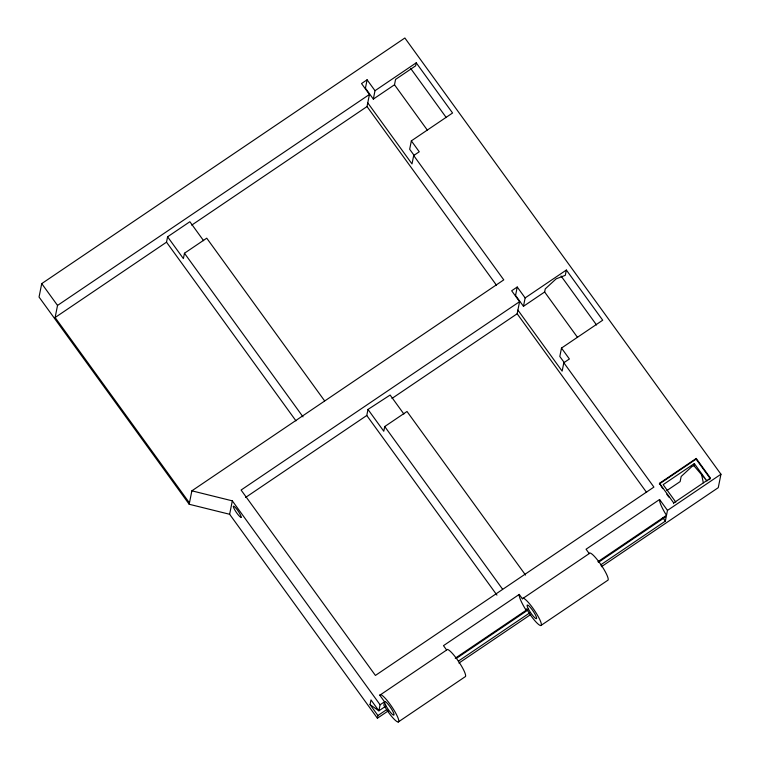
<?xml version="1.0" encoding="UTF-8"?>
<svg xmlns="http://www.w3.org/2000/svg" width="760" height="760" viewBox="0 0 760 760"><rect width="100%" height="100%" fill="white"/><g stroke="black" fill="none" stroke-linecap="round" stroke-linejoin="round"><path stroke-width="1.14" d="M601.378 566.732L718.267 487.663L720.955 474.24L404.871 38L41.733 283.613L39.045 297.046L189.183 504.26L229.634 514.273L377.406 718.219L388.208 710.904M189.449 502.92L55.119 317.519L57.532 305.425L369.436 94.468L361.532 83.562L367.099 79.8L375.003 90.706L373.331 99.094L365.427 88.188L367.099 79.8M55.119 317.519L166.516 242.174L167.589 236.797L189.867 221.73L203.604 240.701M324.577 400.805L206.739 238.174L184.461 253.241L183.388 258.609L167.589 236.797M189.183 504.26L191.871 490.827L503.766 279.87L413.687 155.543L419.254 151.772L411.35 140.866L452.57 112.993L416.224 62.823L375.003 90.706M229.634 514.273L232.322 500.85L191.871 490.827M191.729 225.121L367.023 106.552L369.436 94.468M373.331 99.094L394.497 84.778L395.57 79.41L415.615 65.844L416.224 62.823M411.35 140.866L409.678 149.264L414.285 155.629M413.687 155.543L412.005 163.932L367.755 102.866M245.518 497.496L366.776 415.483L367.983 409.44L390.127 395.038L403.873 414.01M525.54 575.073L407.008 411.483L384.731 426.55L383.791 431.252L367.983 409.44M377.406 718.219L377.938 715.531L370.044 704.625L370.984 699.922L378.879 710.828L385.748 706.183M398.24 722L465.072 676.799A16.406 2.973 55.9 0 0 458.156 660.82A16.406 2.973 55.9 0 0 446.642 650.028L379.8 695.229L384.541 701.774L380.085 704.786L378.879 710.828L370.044 704.625M384.541 701.774L383.847 705.261L388.483 712.348A16.406 2.973 55.9 0 0 398.772 721.401A16.406 2.973 55.9 0 0 390.089 704.292A16.406 2.973 55.9 0 0 379.8 695.229M523.469 306.308L525.141 297.92L517.237 287.014L515.565 295.402L523.469 306.308L544.635 291.992L545.253 288.895L556.149 278.844L565.297 275.329L566.361 270.037L602.708 320.207L561.488 348.08L559.816 356.478L564.423 362.834M391.989 398.43L517.161 313.766L519.574 301.682L511.67 290.776L517.237 287.014M561.488 348.08L569.392 358.986L563.825 362.757L562.144 371.146L517.892 310.08M455.249 658.217L526.148 610.261L526.433 608.827L531.069 615.904A16.406 2.973 55.9 0 0 541.348 624.967A16.406 2.973 55.9 0 0 532.674 607.848A16.406 2.973 55.9 0 0 522.386 598.794L519.222 594.424L443.479 645.658L446.642 650.028M662.73 488.661L659.481 483.312L696.236 458.451L710.457 478.087L673.702 502.949L673.569 503.614M600.6 564.936L665.342 521.142L666.273 516.448L598.595 562.219M597.883 561.744L666.501 515.337L667.48 510.406L720.955 474.24M693.908 465.719L694.336 463.572L706.981 481.013L693.908 465.719L692.065 466.421L681.169 476.482L680.143 481.593L666.89 490.551M659.347 483.987L696.103 459.125L696.236 458.451M519.574 301.682L241.091 490.038L375.421 675.44L653.904 487.084L563.825 362.757M525.141 297.92L566.361 270.037M694.336 463.572L663.147 484.661L675.792 502.113M667.48 510.406L659.585 499.5L586.064 549.223L589.228 553.584A16.406 2.973 55.9 0 1 600.742 564.385A16.406 2.973 55.9 0 1 607.658 580.355L540.816 625.565M522.386 598.794L589.228 553.584M708.653 479.883L710.325 478.752L696.103 459.125M456.37 658.417L527.972 609.986M377.938 715.531L386.773 709.555M458.375 661.124L529.976 612.702M458.935 663.072L530.651 614.564M410.79 68.609L446.272 117.581M561.061 276.003L596.533 324.966M394.497 84.778L427.414 130.216M544.635 291.992L577.553 337.43M659.481 483.312L673.702 502.949M666.795 494.266L668.828 497.078M367.023 106.552L496.479 285.228M517.161 313.766L646.617 492.442M662.701 517.512L665.342 521.142M384.731 426.55L502.569 589.181M366.776 415.483L496.935 595.118M184.461 253.241L302.993 416.831M166.516 242.174L295.973 420.85M232.322 500.85L380.085 704.786M41.733 283.613L57.532 305.425M666.501 515.337L664.971 512.876A21.878 3.961 55.9 0 1 659.585 499.5M526.148 610.261L524.619 607.8A21.878 3.961 55.9 0 1 519.222 594.424M701.404 473.708L703.342 482.799M241.129 517.294L240.217 516.904A7.011 1.273 55.9 0 1 236.018 511.889A7.011 1.273 55.9 0 1 233.234 506.388A6.84 1.235 55.9 0 1 237.519 510.159A6.84 1.235 55.9 0 1 241.129 517.294M385.652 705.109A8.208 1.482 55.9 0 0 393.765 715.16A8.208 1.482 55.9 0 0 388.445 704.672A8.208 1.482 55.9 0 0 385.652 705.109M528.228 608.674A8.208 1.482 55.9 0 0 536.341 618.716A8.208 1.482 55.9 0 0 531.031 608.237A8.208 1.482 55.9 0 0 528.228 608.674"/></g></svg>
